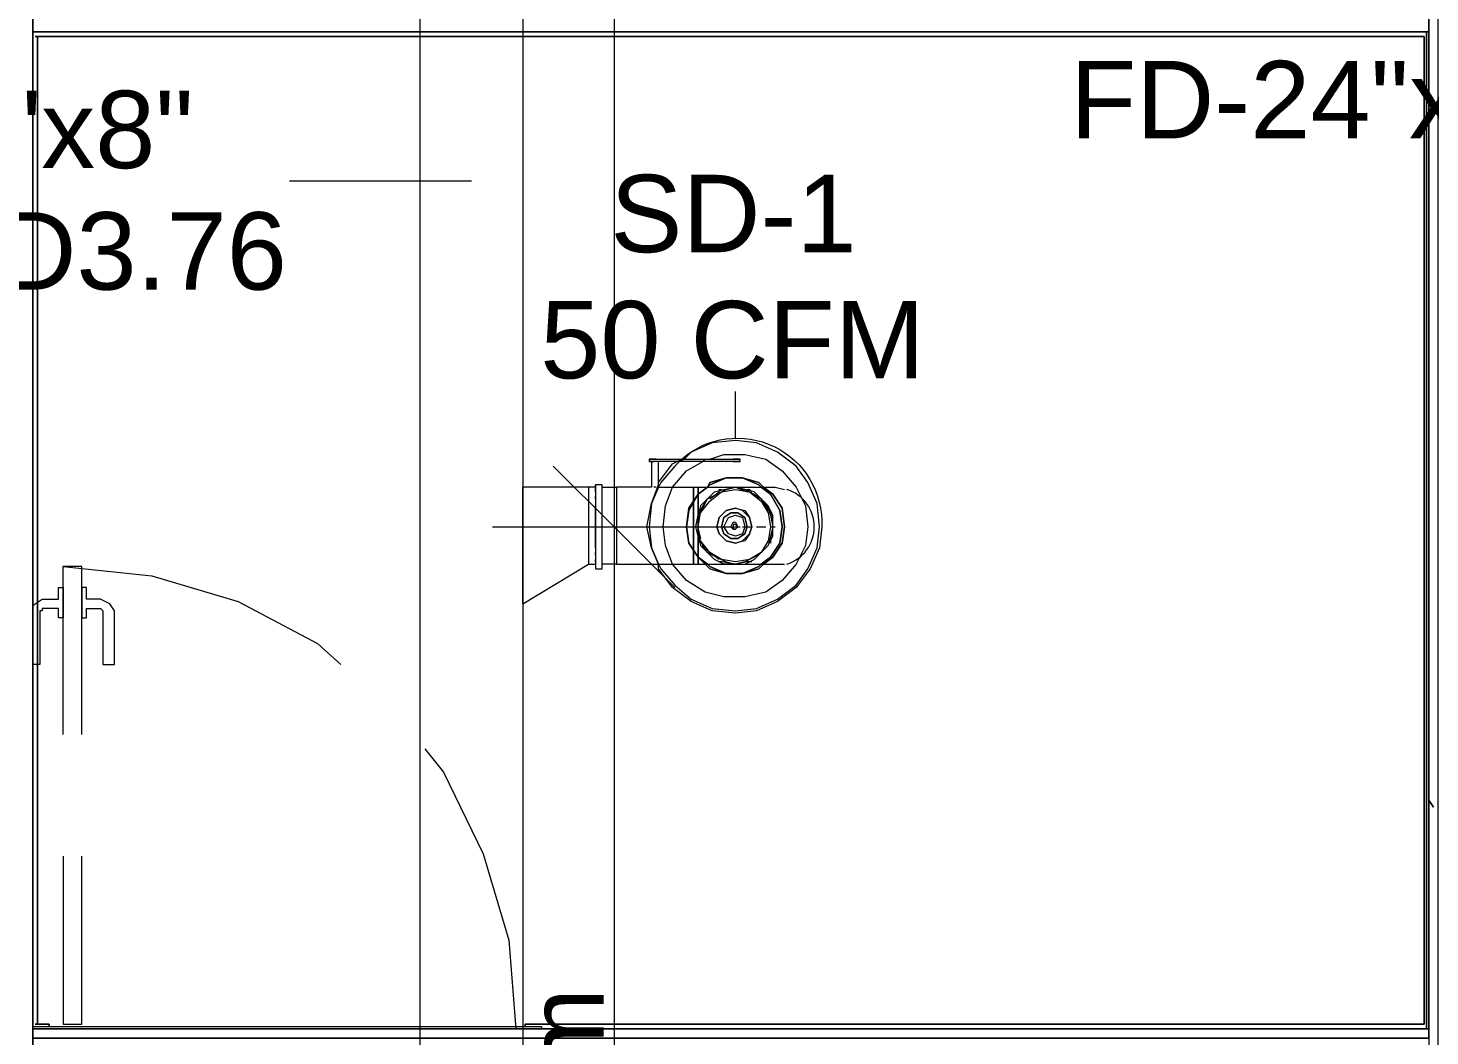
# Model space of a CAD drawing. Header units: metres. Extents: x -2 to 237, y -8 to 52.
# Drawn here: x 52.207 to 54.958, y 28.542 to 30.52 of the extents above; entities that cross this region are included whole.
import ezdxf

# ---------------------------------------------------------------- set-up
doc = ezdxf.new("R2010")
doc.units = ezdxf.units.M
doc.layers.add('HVAC - Ductos', color=5, linetype='Continuous', lineweight=0)
doc.layers.add('PDF4_Text', color=7, linetype='Continuous', lineweight=0)
doc.layers.add('PDF4_Geometry', color=7, linetype='Continuous', lineweight=0, true_color=0xaaaaaa)
doc.styles.add('PDF Helvetica', font='')
doc.styles.get('PDF Helvetica').set_extended_font_data('Helvetica')

msp = doc.modelspace()

# ---------------------------------------------------------------- linework, layer by layer
at = {"layer": 'HVAC - Ductos', "lineweight": 0}
for points in [[(53.1783, 32.3773), (53.1783, 24.1395), (52.9767, 24.1395), (52.9767, 32.3773)], [(53.5907, 29.6742), (53.5952, 29.6742), (53.5998, 29.6742), (53.6044, 29.6742), (53.5998, 29.6742), (53.5952, 29.6742)], [(53.5907, 29.6696), (53.5952, 29.6696), (53.5998, 29.6696), (53.6044, 29.6696), (53.5998, 29.6696), (53.5952, 29.6696)], [(53.5402, 29.6192), (53.5448, 29.6283), (53.5769, 29.6375), (53.6089, 29.6375), (53.641, 29.6283), (53.6502, 29.6192), (53.641, 29.6283), (53.6089, 29.6375), (53.5769, 29.6375), (53.5448, 29.6283), (53.5402, 29.6192), (53.5448, 29.6238), (53.5769, 29.6375), (53.6089, 29.6375), (53.641, 29.6238), (53.6456, 29.6192), (53.641, 29.6238), (53.6089, 29.6375), (53.5769, 29.6375), (53.5448, 29.6238)], [(53.5036, 29.5779), (53.5219, 29.6054), (53.5036, 29.5734), (53.499, 29.5413)], [(53.5219, 29.6192), (53.5219, 29.6146), (53.5219, 29.61), (53.5219, 29.5962), (53.5219, 29.5825), (53.5219, 29.5642), (53.5219, 29.5413), (53.5219, 29.5229), (53.5219, 29.5046), (53.5219, 29.4909), (53.5219, 29.4771), (53.5219, 29.468), (53.5219, 29.4771), (53.5219, 29.4909), (53.5219, 29.5046), (53.5219, 29.5229), (53.5219, 29.5413), (53.5219, 29.5642), (53.5219, 29.5825), (53.5219, 29.5962), (53.5219, 29.61), (53.5219, 29.6146)], [(53.5219, 29.6192), (53.5219, 29.6146), (53.5219, 29.5962), (53.5219, 29.5734), (53.5219, 29.5413), (53.5219, 29.5137), (53.5219, 29.4909), (53.5219, 29.4725), (53.5219, 29.468), (53.5219, 29.4725), (53.5219, 29.4909), (53.5219, 29.5137), (53.5219, 29.5413), (53.5219, 29.5734), (53.5219, 29.5962), (53.5219, 29.6146)], [(53.5219, 29.468), (53.5219, 29.4725), (53.5219, 29.4909), (53.5219, 29.5137), (53.5219, 29.5413), (53.5219, 29.5734), (53.5219, 29.5962), (53.5219, 29.6146), (53.5219, 29.6192), (53.5219, 29.6146), (53.5219, 29.5962), (53.5219, 29.5734), (53.5219, 29.5413), (53.5219, 29.5137), (53.5219, 29.4909), (53.5219, 29.4725)], [(53.5265, 29.5688), (53.5448, 29.5917), (53.5677, 29.61), (53.5952, 29.6146), (53.6227, 29.61), (53.6456, 29.5917), (53.6593, 29.5688), (53.6639, 29.5413), (53.6593, 29.5137), (53.6456, 29.4909), (53.6227, 29.4771), (53.5952, 29.4725), (53.5677, 29.4771), (53.5448, 29.4909), (53.5265, 29.5137), (53.5219, 29.5413)], [(53.6869, 29.5413), (53.6823, 29.5734), (53.6639, 29.6054), (53.6456, 29.6192), (53.6639, 29.6054), (53.6823, 29.5734), (53.6869, 29.5413), (53.6823, 29.5092)], [(53.6685, 29.6054), (53.6869, 29.5779), (53.6914, 29.5413), (53.6869, 29.5092), (53.6685, 29.4817), (53.6502, 29.468), (53.6685, 29.4817), (53.6869, 29.5092), (53.6914, 29.5413), (53.6869, 29.5779), (53.6685, 29.6054), (53.6502, 29.6192)], [(53.5265, 29.5825), (53.5219, 29.5642), (53.5311, 29.5779), (53.5402, 29.5962)], [(53.5631, 29.5596), (53.5585, 29.5413), (53.5631, 29.5596), (53.5769, 29.5734), (53.5952, 29.5779), (53.6135, 29.5734), (53.6227, 29.5596), (53.6273, 29.5413), (53.6227, 29.5596), (53.6089, 29.5734), (53.5952, 29.5779), (53.5769, 29.5734)], [(53.5723, 29.5596), (53.5677, 29.5413), (53.5723, 29.5596), (53.5861, 29.5688), (53.5998, 29.5688), (53.6135, 29.5596), (53.6181, 29.5413), (53.6135, 29.5596), (53.5998, 29.5688), (53.5861, 29.5688)], [(53.5815, 29.5596), (53.5952, 29.5642), (53.6089, 29.5596), (53.6135, 29.5413), (53.6089, 29.5275), (53.5952, 29.5229), (53.5815, 29.5275), (53.5723, 29.5413)], [(53.5907, 29.5367), (53.5952, 29.5367), (53.5998, 29.5413), (53.5952, 29.5367), (53.5907, 29.5367), (53.5861, 29.5413), (53.5907, 29.5504), (53.5952, 29.5504), (53.5998, 29.5413), (53.5952, 29.5458), (53.5907, 29.5458), (53.5907, 29.5413)], [(53.5219, 29.4817), (53.5402, 29.468), (53.5219, 29.4817), (53.5036, 29.5092), (53.499, 29.5413), (53.5036, 29.5092), (53.499, 29.5413), (53.5036, 29.5092)], [(53.6227, 29.5275), (53.6273, 29.5413), (53.6227, 29.5275), (53.6135, 29.5137), (53.5952, 29.5092), (53.5769, 29.5137), (53.5631, 29.5275), (53.5585, 29.5413), (53.5631, 29.5275), (53.5769, 29.5137), (53.5952, 29.5092), (53.6089, 29.5137)], [(53.6135, 29.5275), (53.6181, 29.5413), (53.6135, 29.5275), (53.5998, 29.5183), (53.5861, 29.5183), (53.5723, 29.5275), (53.5677, 29.5413), (53.5723, 29.5275), (53.5861, 29.5183), (53.5998, 29.5183)], [(53.5219, 29.4817), (53.5036, 29.5092), (53.5219, 29.4817), (53.5357, 29.468)], [(53.6639, 29.4817), (53.6823, 29.5092), (53.6639, 29.4817), (53.6456, 29.468)], [(53.5357, 29.468), (53.5448, 29.4588), (53.5769, 29.4497), (53.6089, 29.4497), (53.641, 29.4588), (53.6502, 29.468), (53.641, 29.4588), (53.6089, 29.4497), (53.5769, 29.4497), (53.5448, 29.4588)], [(53.6456, 29.468), (53.641, 29.4634), (53.6089, 29.4497), (53.5769, 29.4497), (53.5448, 29.4634), (53.5402, 29.468), (53.5448, 29.4634), (53.5769, 29.4497), (53.6089, 29.4497), (53.641, 29.4634)]]:
    msp.add_lwpolyline(points, close=True, dxfattribs=at)
for points in [[(53.357, 32.3636), (53.357, 29.5413), (53.5952, 29.5413), (53.6044, 29.5413)], [(53.0775, 30.2194), (52.7201, 30.2194)], [(53.5952, 29.7154), (53.5952, 29.807)], [(53.4761, 29.4221), (53.357, 29.5413), (53.2378, 29.6604)], [(53.4394, 29.6696), (53.4348, 29.6696), (53.4303, 29.6696), (53.4303, 29.6192), (53.3616, 29.6192), (53.3616, 29.6146), (53.3616, 29.61), (53.3616, 29.5962), (53.3616, 29.5825), (53.3616, 29.5642), (53.3616, 29.5413), (53.3616, 29.5229), (53.3616, 29.5046), (53.3616, 29.4909), (53.3616, 29.4771), (53.3616, 29.468), (53.334, 29.468)], [(53.4257, 29.6742), (53.4257, 29.6696)], [(53.4394, 29.6742), (53.4348, 29.6742), (53.4303, 29.6742), (53.4257, 29.6742), (53.4303, 29.6742), (53.4348, 29.6742), (53.4394, 29.6742), (53.5907, 29.6742)], [(53.5907, 29.6696), (53.4394, 29.6696), (53.4348, 29.6696), (53.4303, 29.6696), (53.4257, 29.6696), (53.4303, 29.6696), (53.4348, 29.6696)], [(53.4852, 29.6696), (53.4761, 29.6604), (53.4486, 29.6283), (53.444, 29.6192), (53.5127, 29.6192), (53.5219, 29.6192), (53.5219, 29.6146), (53.5219, 29.61), (53.5219, 29.5962), (53.5219, 29.5825), (53.5219, 29.5642), (53.5219, 29.5413), (53.5219, 29.5229), (53.5219, 29.5046), (53.5219, 29.4909), (53.5219, 29.4771), (53.5219, 29.468), (53.5219, 29.4771), (53.5219, 29.4909), (53.5219, 29.5046), (53.5219, 29.5229), (53.5219, 29.5413), (53.5219, 29.5642), (53.5219, 29.5825), (53.5219, 29.5962), (53.5219, 29.61), (53.5219, 29.6146), (53.5219, 29.6192), (53.5402, 29.6192), (53.5815, 29.6192), (53.6181, 29.6192), (53.6502, 29.6192), (53.6685, 29.6192), (53.6731, 29.6192), (53.6914, 29.6146)], [(53.444, 29.6238), (53.444, 29.6283), (53.4715, 29.665), (53.4807, 29.6696)], [(53.444, 29.6192), (53.444, 29.6696)], [(53.4715, 29.6192), (53.499, 29.6512), (53.5311, 29.6696)], [(53.4807, 29.6696), (53.4898, 29.6742)], [(53.4944, 29.6742), (53.4852, 29.6696)], [(53.5311, 29.6696), (53.5357, 29.6742), (53.5448, 29.6742)], [(53.5448, 29.6742), (53.5723, 29.6833), (53.6135, 29.6833), (53.6547, 29.6742), (53.6869, 29.6512), (53.7143, 29.6192), (53.7235, 29.6008)], [(53.6044, 29.6742), (53.5998, 29.6742), (53.6044, 29.6742)], [(53.6044, 29.6696), (53.5998, 29.6696), (53.6044, 29.6696)], [(53.6044, 29.6696), (53.6044, 29.6742)], [(53.3066, 29.6192), (53.1783, 29.6192), (53.1783, 29.6146), (53.1783, 29.5962), (53.1783, 29.5734), (53.1783, 29.5413), (53.1783, 29.468), (53.1783, 29.4359), (53.1783, 29.413), (53.1783, 29.3947), (53.1783, 29.3901), (53.3066, 29.468)], [(53.1783, 29.3901), (53.1783, 29.3947), (53.1783, 29.413), (53.1783, 29.4359), (53.1783, 29.468), (53.1783, 29.5413), (53.1783, 29.5734), (53.1783, 29.5962), (53.1783, 29.6146), (53.1783, 29.6192)], [(53.3204, 29.61), (53.3204, 29.6146), (53.3204, 29.6192), (53.3066, 29.6192), (53.3066, 29.6146), (53.3066, 29.61), (53.3066, 29.5962), (53.3066, 29.5825), (53.3066, 29.5642), (53.3066, 29.5413), (53.3066, 29.5229), (53.3066, 29.5046), (53.3066, 29.4909), (53.3066, 29.4771), (53.3066, 29.468), (53.3204, 29.468), (53.3204, 29.4634), (53.3204, 29.4588)], [(53.334, 29.4588), (53.334, 29.4634), (53.334, 29.4725), (53.334, 29.4863), (53.334, 29.5), (53.334, 29.5229), (53.334, 29.5413), (53.334, 29.5642), (53.334, 29.5825), (53.334, 29.6008), (53.334, 29.6146), (53.334, 29.6238), (53.3204, 29.6238)], [(53.3204, 29.6192), (53.3204, 29.6238), (53.3204, 29.6146), (53.3204, 29.6008), (53.3204, 29.5825), (53.3204, 29.5642), (53.3204, 29.5413), (53.3204, 29.5229), (53.3204, 29.5), (53.3204, 29.4863), (53.3204, 29.4725), (53.3204, 29.4634), (53.3204, 29.4588), (53.334, 29.4588), (53.334, 29.4634)], [(53.334, 29.6192), (53.3616, 29.6192), (53.3616, 29.6146), (53.3616, 29.61), (53.3616, 29.5962), (53.3616, 29.5825), (53.3616, 29.5642), (53.3616, 29.5413), (53.3616, 29.5229), (53.3616, 29.5046), (53.3616, 29.4909), (53.3616, 29.4771), (53.3616, 29.468), (53.5127, 29.468), (53.5127, 29.4771), (53.5127, 29.4909), (53.5127, 29.5046), (53.5127, 29.5229), (53.5127, 29.5413), (53.5127, 29.5642), (53.5127, 29.5825), (53.5127, 29.5962), (53.5127, 29.61), (53.5127, 29.6146), (53.5127, 29.6192), (53.5127, 29.6146), (53.5127, 29.6192), (53.5127, 29.6146), (53.5127, 29.61), (53.5127, 29.5962), (53.5127, 29.5825), (53.5127, 29.5642), (53.5127, 29.5413), (53.5127, 29.5229), (53.5127, 29.5046), (53.5127, 29.4909), (53.5127, 29.4771), (53.5127, 29.468), (53.5219, 29.468), (53.5631, 29.468), (53.6044, 29.468), (53.6365, 29.468), (53.6593, 29.468), (53.6731, 29.468), (53.6914, 29.468)], [(53.444, 29.6192), (53.4303, 29.5871), (53.4257, 29.5413), (53.4303, 29.5), (53.444, 29.468), (53.4303, 29.5), (53.4211, 29.5413), (53.4303, 29.5871), (53.444, 29.6238)], [(53.4394, 29.6192), (53.4348, 29.6192)], [(53.4715, 29.468), (53.4578, 29.5046), (53.4532, 29.5413), (53.4578, 29.5825), (53.4715, 29.6192)], [(53.5036, 29.5734), (53.5219, 29.6054)], [(53.5036, 29.5779), (53.5219, 29.6054)], [(53.5402, 29.6192), (53.5219, 29.6054)], [(53.5219, 29.6054), (53.5402, 29.6192)], [(53.5219, 29.6054), (53.5402, 29.6192)], [(53.5402, 29.6192), (53.5219, 29.6054)], [(53.5402, 29.4909), (53.5311, 29.5046), (53.5219, 29.5229), (53.5265, 29.5046), (53.5402, 29.4909), (53.5585, 29.4817), (53.5769, 29.4725), (53.5952, 29.468), (53.6135, 29.468), (53.6319, 29.4771), (53.6456, 29.4909), (53.6593, 29.5046), (53.6685, 29.5229), (53.6685, 29.5413), (53.6685, 29.5642), (53.6593, 29.5825), (53.6456, 29.5962), (53.6319, 29.61), (53.6135, 29.6146), (53.5952, 29.6192), (53.6181, 29.61)], [(53.5219, 29.5688), (53.5219, 29.5734), (53.5265, 29.5734), (53.5402, 29.5962), (53.554, 29.61), (53.5723, 29.6146), (53.5952, 29.6192), (53.6135, 29.6146), (53.6319, 29.6054), (53.6456, 29.5962), (53.6593, 29.5779), (53.6639, 29.5642), (53.6685, 29.5413), (53.6639, 29.5229), (53.6593, 29.5046), (53.6456, 29.4909), (53.6319, 29.4817), (53.6135, 29.4725), (53.5952, 29.468), (53.5723, 29.468), (53.554, 29.4771), (53.5402, 29.4909), (53.5265, 29.5137)], [(53.5402, 29.5962), (53.5585, 29.6054), (53.5769, 29.6146), (53.5952, 29.6192)], [(53.5448, 29.5962), (53.5631, 29.61), (53.5631, 29.6146), (53.5677, 29.6146)], [(53.5677, 29.61), (53.5952, 29.6146)], [(53.6181, 29.6146), (53.6227, 29.6146), (53.6273, 29.61)], [(53.6227, 29.61), (53.6456, 29.5962), (53.6593, 29.5734)], [(53.6685, 29.6192), (53.6731, 29.6192)], [(53.3204, 29.5962), (53.3204, 29.6008)], [(53.3204, 29.5), (53.3204, 29.5046), (53.3204, 29.5229), (53.3204, 29.5413), (53.3204, 29.5642), (53.3204, 29.5825)], [(53.499, 29.5413), (53.5036, 29.5779)], [(53.7235, 29.6008), (53.7327, 29.5825), (53.7373, 29.5413), (53.7327, 29.5046), (53.7235, 29.4863)], [(53.3066, 29.5734), (53.3066, 29.5688)], [(53.499, 29.5413), (53.5036, 29.5734)], [(53.5219, 29.5321), (53.5219, 29.5229), (53.5173, 29.5413), (53.5219, 29.5642), (53.5219, 29.5504), (53.5265, 29.5688)], [(53.5219, 29.5458), (53.5219, 29.5504)], [(53.6639, 29.5734), (53.6639, 29.5688), (53.6685, 29.5413), (53.6639, 29.5183), (53.6639, 29.5137), (53.6639, 29.5092)], [(53.1187, 29.5413), (53.357, 29.5413), (53.357, 27.0901), (53.357, 24.4144)], [(53.5219, 29.5413), (53.5219, 29.5458), (53.5219, 29.5413), (53.5219, 29.5367), (53.5265, 29.5183)], [(53.5219, 29.5367), (53.5219, 29.5413)], [(53.6089, 29.5413), (53.6273, 29.5413)], [(53.6365, 29.5413), (53.6547, 29.5413)], [(53.6639, 29.5413), (53.6731, 29.5413)], [(53.3066, 29.5183), (53.3066, 29.5137), (53.3066, 29.5092)], [(53.5265, 29.5092), (53.5219, 29.5137), (53.5219, 29.5183)], [(53.6593, 29.5137), (53.6456, 29.4909), (53.6227, 29.4771)], [(53.3204, 29.4863), (53.3204, 29.4909)], [(53.3204, 29.4725), (53.3204, 29.4771)], [(53.7235, 29.4863), (53.7143, 29.468), (53.6869, 29.4359), (53.6547, 29.413), (53.6135, 29.4038), (53.5723, 29.4038), (53.5357, 29.413), (53.499, 29.4359), (53.4715, 29.468)], [(53.5631, 29.4771), (53.5448, 29.4909)], [(53.6273, 29.4725), (53.6227, 29.4725), (53.6181, 29.4725), (53.5952, 29.468), (53.5677, 29.4725), (53.5631, 29.4725)]]:
    msp.add_lwpolyline(points, dxfattribs=at)
msp.add_lwpolyline([(53.4898, 29.6742, -0.660848), (53.7647, 29.5413), (53.7601, 29.5), (53.7418, 29.4588), (53.7143, 29.4221), (53.6777, 29.3947), (53.6365, 29.3763), (53.5952, 29.3717), (53.5494, 29.3763), (53.5082, 29.3947), (53.4715, 29.4221), (53.444, 29.4588), (53.444, 29.468), (53.4486, 29.4588), (53.4761, 29.4267), (53.5082, 29.3993), (53.5494, 29.3809), (53.5952, 29.3763), (53.6365, 29.3809), (53.6777, 29.3993), (53.7143, 29.4267), (53.7373, 29.4588), (53.7556, 29.5), (53.7601, 29.5413), (53.7556, 29.5871), (53.7373, 29.6283), (53.7143, 29.6604), (53.6777, 29.6879), (53.6365, 29.7062), (53.5952, 29.7108), (53.5494, 29.7062), (53.5082, 29.6879), (53.4944, 29.6742)], format="xyb", dxfattribs=at)
msp.add_arc((53.6731, 29.5413), 0.0768, 287.3538, 72.6462, dxfattribs=at)
at = {"layer": 'PDF4_Geometry', "lineweight": 0}
for points in [[(52.1978, 31.0441), (52.2162, 31.0441), (52.2162, 28.5379), (52.2162, 31.0441), (52.2162, 33.2661)], [(54.956, 33.1745), (54.956, 30.9937), (54.9422, 30.9937), (54.956, 30.9937), (54.956, 28.5379), (54.956, 30.9937), (54.956, 26.1875), (54.9743, 26.1875), (54.9743, 30.9937), (54.956, 30.9937), (54.956, 28.5379), (52.2162, 28.5379), (54.956, 28.5379)], [(52.2162, 27.4566), (52.2162, 30.9937), (54.956, 30.9937), (54.9422, 30.9937), (54.956, 30.9937), (52.2162, 30.9937), (52.2162, 30.6225), (52.2162, 30.9937), (52.2162, 30.6225), (52.2162, 30.9937), (52.2162, 27.4566)], [(52.2162, 30.6225), (52.2162, 30.5125)], [(54.956, 30.5125), (54.956, 30.6225)], [(54.956, 30.5125), (52.2162, 30.5125), (54.956, 30.5125)], [(54.956, 30.5125), (52.2162, 30.5125), (54.956, 30.5125)], [(52.2162, 30.5125), (54.956, 30.5125), (52.2162, 30.5125)], [(54.956, 28.5562), (54.956, 30.5125)], [(54.956, 30.5125), (54.956, 28.5562)], [(52.2208, 30.5034), (54.9468, 30.5034)], [(52.2208, 30.5034), (54.9468, 30.5034)], [(54.9468, 30.5034), (54.9468, 28.5654)], [(54.9468, 30.5034), (54.9468, 28.5654)], [(54.956, 28.5562), (54.956, 30.366)], [(54.956, 28.5562), (54.956, 30.366)], [(52.2757, 29.1335), (52.2757, 29.4634), (52.4498, 29.4451), (52.6193, 29.3947), (52.7751, 29.3122), (52.8209, 29.271)], [(52.3124, 29.1335), (52.3124, 29.4634), (52.2757, 29.4634)], [(52.2162, 29.3855), (52.2208, 29.3901), (52.2345, 29.3993), (52.2665, 29.3993), (52.2665, 29.4221), (52.2757, 29.4221), (52.2757, 29.3626), (52.2665, 29.3626), (52.2665, 29.3809), (52.2345, 29.3809), (52.2345, 29.3763), (52.2299, 29.3763), (52.2299, 29.271), (52.2162, 29.271)], [(52.9859, 29.106), (53.0225, 29.0602), (53.1004, 28.8999), (53.1508, 28.7303), (53.1645, 28.5562)], [(52.2757, 28.8953), (52.2757, 28.5654), (52.3124, 28.5654), (52.3124, 28.8953)], [(52.2208, 28.5654), (52.2482, 28.5654)], [(52.2208, 28.5654), (52.2482, 28.5654)], [(52.2482, 28.5654), (52.2482, 28.5608)], [(52.2482, 28.5608), (52.2482, 28.5654)], [(52.2162, 28.4325), (52.2162, 28.5562), (54.956, 28.5562), (54.956, 28.4325)], [(54.956, 28.5562), (52.2162, 28.5562), (54.956, 28.5562)], [(54.956, 28.5562), (52.2162, 28.5562)]]:
    msp.add_lwpolyline(points, dxfattribs=at)
for points in [[(55.1713, 26.1875), (55.1713, 30.9937), (55.1392, 30.9937), (54.988, 30.9937), (54.956, 30.9937), (54.956, 26.1875)], [(54.956, 30.5125), (52.2162, 30.5125), (54.9514, 30.5125), (54.9514, 28.5562), (54.9514, 30.5125), (52.2162, 30.5125), (54.956, 30.5125), (52.2162, 30.5125), (52.2162, 28.5608), (52.2162, 30.5125), (52.2162, 28.5608), (52.2162, 30.5125), (52.2162, 28.5608), (52.2162, 30.5125), (52.2162, 28.5608), (52.2162, 30.5125)], [(54.956, 30.5125), (54.956, 28.5562)], [(54.9468, 30.5034), (52.2208, 30.5034)], [(52.2253, 30.5034), (52.2253, 28.5654)], [(52.2253, 30.5034), (52.2253, 28.5654)], [(54.9468, 28.5654), (54.9468, 30.5034)], [(52.3536, 29.3763), (52.3536, 29.271), (52.3765, 29.271), (52.3765, 29.3763), (52.3673, 29.3901), (52.349, 29.3993), (52.3215, 29.3993), (52.3215, 29.4221), (52.3124, 29.4221), (52.3124, 29.3626), (52.3215, 29.3626), (52.3215, 29.3809), (52.349, 29.3809)], [(52.2162, 28.5608), (53.2149, 28.5608), (53.2149, 28.5562), (52.2162, 28.5562)], [(52.2482, 28.5654), (52.2482, 28.5608), (52.2482, 28.5654), (52.2208, 28.5654)], [(52.2208, 28.5654), (52.2482, 28.5654)], [(53.1829, 28.5608), (53.1829, 28.5654), (54.9468, 28.5654), (53.1829, 28.5654)], [(53.1829, 28.5608), (53.1829, 28.5654), (54.9468, 28.5654), (53.1829, 28.5654)], [(54.956, 28.5562), (53.2149, 28.5562), (54.956, 28.5562), (53.2149, 28.5562)], [(54.956, 28.5562), (53.2149, 28.5562), (54.956, 28.5562), (53.2149, 28.5562)]]:
    msp.add_lwpolyline(points, close=True, dxfattribs=at)
at = {"layer": 'PDF4_Geometry', "color": 254, "lineweight": 0, "true_color": 0xeaeaea}
msp.add_lwpolyline([(54.956, 29.0052), (54.9651, 28.9915)], close=True, dxfattribs=at)

# ---------------------------------------------------------------- texts
at = {"layer": 'PDF4_Text', "lineweight": 0, "attachment_point": 4, "style": 'PDF Helvetica'}
for s, insert, char_height in [('FD-24"x4"-24"x4"', (54.2522, 30.3793), 0.151896), ('8"x8"', (52.0393, 30.3197), 0.1519), ('SD-1', (53.3496, 30.1548), 0.1519), ('BOD3.76', (51.8422, 30.0814), 0.1519), ('50 CFM', (53.2122, 29.9073), 0.1519)]:
    msp.add_mtext(s, dxfattribs=dict(at, insert=insert, char_height=char_height))
at = {"layer": 'PDF4_Text', "lineweight": 0, "insert": (53.2629, 27.9963), "char_height": 0.15002, "attachment_point": 4, "rotation": 90, "style": 'PDF Helvetica'}
msp.add_mtext('2.46 m', dxfattribs=at)

doc.saveas('drawing.dxf')
